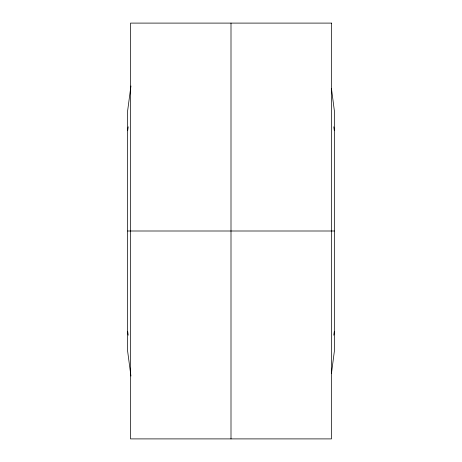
<?xml version="1.0" encoding="UTF-8"?>
<svg xmlns="http://www.w3.org/2000/svg" width="462" height="462" viewBox="0 0 462 462"><rect width="100%" height="100%" fill="white"/><g stroke="black" fill="none" stroke-linecap="round" stroke-linejoin="round"><path stroke-width="0.69" d="M130.931 85.978L127.651 110.661L127.651 351.339L130.931 376.022M331.479 373.267L334.349 351.339L334.349 110.661L331.479 88.733M127.651 130.717L128.217 126.819M333.783 335.181L334.349 331.283M127.651 231L334.349 231M333.783 126.819L334.349 130.717M127.651 331.283L128.217 335.181M231 23.1L231 438.9M331.485 23.1L130.515 23.1L130.515 438.9L331.485 438.9L331.485 23.1"/></g></svg>
